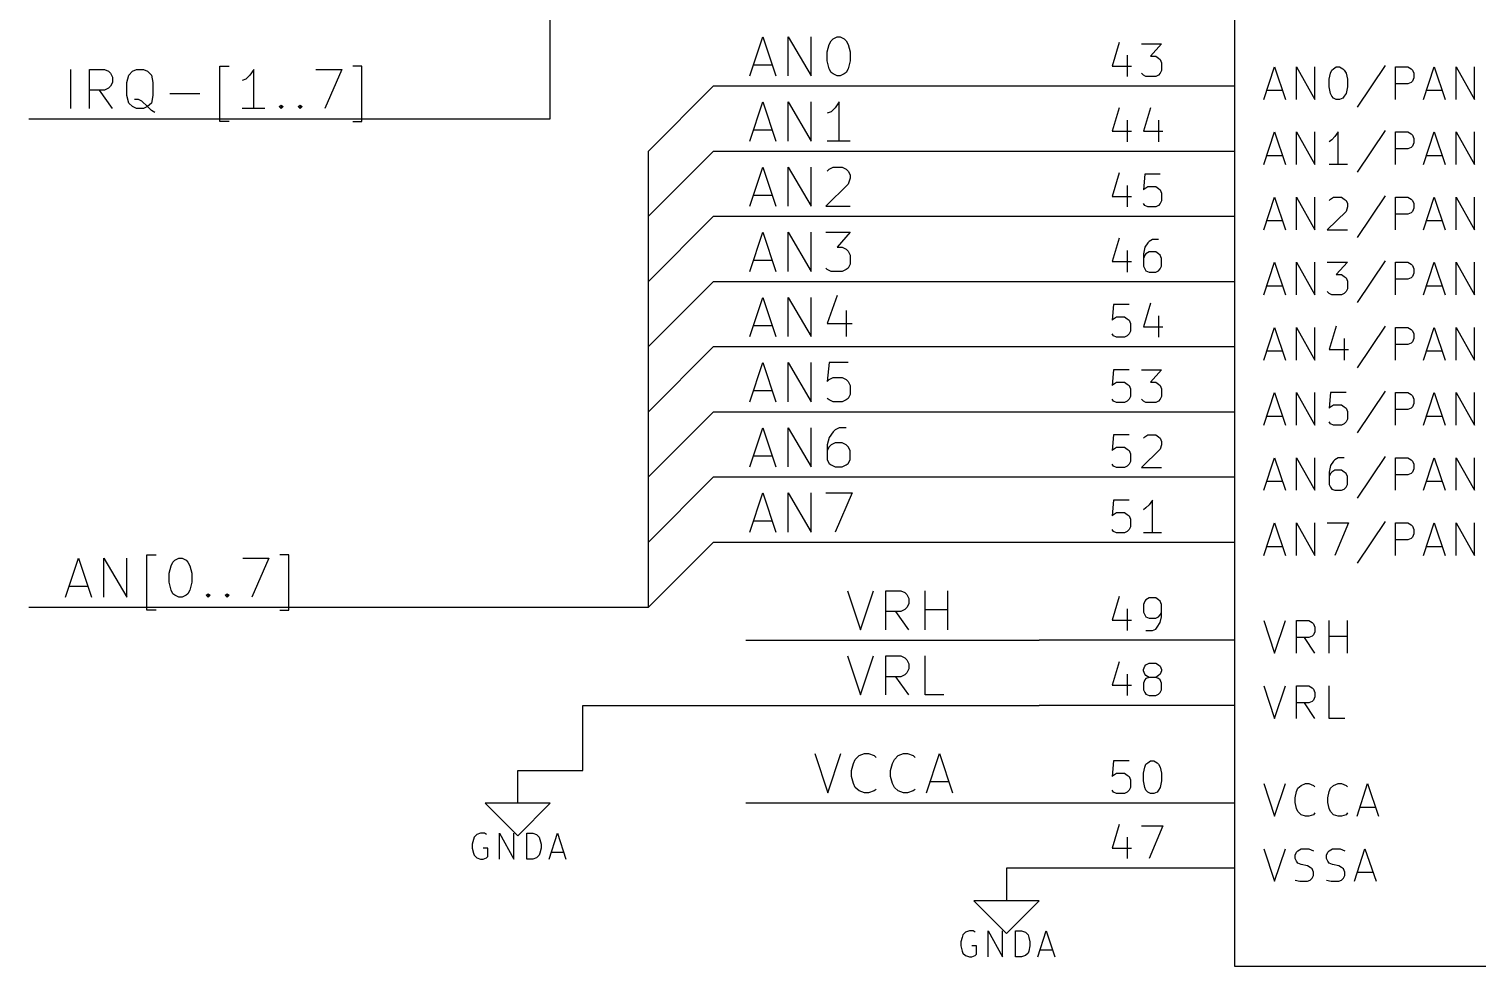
# Model space of a CAD drawing. Extents: x 4000 to 161350, y 4000 to 113000.
# Drawn here: x 46000 to 68220, y 45000 to 59380 of the extents above; entities that cross this region are included whole.
import ezdxf

# ---------------------------------------------------------------- set-up
doc = ezdxf.new("R2010")
doc.units = 0
for name, color, linetype in [('BLACK', 1, 'CONTINUOUS'), ('BLUE', 2, 'CONTINUOUS'), ('CYAN', 4, 'CONTINUOUS'), ('GREEN', 3, 'CONTINUOUS'), ('RED', 5, 'CONTINUOUS')]:
    doc.layers.add(name, color=color, linetype=linetype)

msp = doc.modelspace()

# ---------------------------------------------------------------- linework, layer by layer
at = {"layer": 'BLACK'}
for p, q in [((57060, 58660), (57260, 59260)), ((57260, 59260), (57460, 58660)), ((57650, 58660), (57650, 59260)), ((57650, 59260), (58000, 58660)), ((58000, 58660), (58000, 59260)), ((58250, 59030), (58280, 59140)), ((58280, 59140), (58310, 59200)), ((58310, 59200), (58340, 59230)), ((58340, 59230), (58400, 59260)), ((58400, 59260), (58450, 59260)), ((58450, 59260), (58510, 59230)), ((58510, 59230), (58540, 59200)), ((58540, 59200), (58570, 59140)), ((58570, 59140), (58600, 59030)), ((58250, 58890), (58250, 59030)), ((58280, 58770), (58250, 58890)), ((58600, 58890), (58570, 58770)), ((58600, 59030), (58600, 58890)), ((46640, 58160), (46640, 58760)), ((46930, 58160), (46930, 58760)), ((46930, 58760), (47160, 58760)), ((47160, 58760), (47220, 58730)), ((47220, 58730), (47250, 58700)), ((47250, 58700), (47280, 58640)), ((47500, 58560), (47530, 58670)), ((47530, 58670), (47590, 58730)), ((47590, 58730), (47650, 58760)), ((47650, 58760), (47760, 58760)), ((47760, 58760), (47820, 58730)), ((47820, 58730), (47880, 58670)), ((47880, 58670), (47900, 58560)), ((48930, 57960), (48930, 58810)), ((48930, 58810), (49070, 58810)), ((49390, 58670), (49330, 58610)), ((49450, 58760), (49390, 58670)), ((49450, 58160), (49450, 58760)), ((50400, 58760), (50800, 58760)), ((50800, 58760), (50540, 58160)), ((51110, 58810), (50970, 58810)), ((51110, 57960), (51110, 58810)), ((57110, 58830), (57400, 58830)), ((58310, 58710), (58280, 58770)), ((58340, 58690), (58310, 58710)), ((58400, 58660), (58340, 58690)), ((58510, 58690), (58450, 58660)), ((58540, 58710), (58510, 58690)), ((58570, 58770), (58540, 58710)), ((47160, 58440), (46930, 58440)), ((47280, 58160), (47080, 58440)), ((47220, 58470), (47160, 58440)), ((47250, 58500), (47220, 58470)), ((47280, 58560), (47250, 58500)), ((47280, 58640), (47280, 58560)), ((47500, 58360), (47500, 58560)), ((47900, 58560), (47900, 58360)), ((49330, 58610), (49270, 58590)), ((58450, 58660), (58400, 58660)), ((47530, 58240), (47500, 58360)), ((47590, 58190), (47530, 58240)), ((47680, 58300), (47620, 58300)), ((47730, 58270), (47680, 58300)), ((47820, 58190), (47730, 58270)), ((47880, 58240), (47820, 58190)), ((47900, 58360), (47880, 58240)), ((48160, 58390), (48620, 58390)), ((57060, 57660), (57260, 58260)), ((57260, 58260), (57460, 57660)), ((57650, 57660), (57650, 58260)), ((57650, 58260), (58000, 57660)), ((58000, 57660), (58000, 58260)), ((58430, 58260), (58370, 58170)), ((58430, 57660), (58430, 58260)), ((47650, 58160), (47590, 58190)), ((47760, 58160), (47650, 58160)), ((47820, 58190), (47760, 58160)), ((47880, 58130), (47820, 58190)), ((47930, 58100), (47880, 58130)), ((49620, 58160), (49270, 58160)), ((49840, 58190), (49870, 58210)), ((49870, 58160), (49840, 58190)), ((49870, 58210), (49900, 58190)), ((49870, 58210), (49870, 58160)), ((49900, 58190), (49870, 58160)), ((50130, 58190), (50160, 58210)), ((50160, 58160), (50130, 58190)), ((50160, 58210), (50190, 58190)), ((50160, 58210), (50160, 58160)), ((50190, 58190), (50160, 58160)), ((58310, 58110), (58250, 58090)), ((58370, 58170), (58310, 58110)), ((49070, 57960), (48930, 57960)), ((50970, 57960), (51110, 57960)), ((57110, 57830), (57400, 57830)), ((58600, 57660), (58250, 57660)), ((57060, 56660), (57260, 57260)), ((57260, 57260), (57460, 56660)), ((57650, 56660), (57650, 57260)), ((57650, 57260), (58000, 56660)), ((58000, 56660), (58000, 57260)), ((58250, 57200), (58280, 57230)), ((58280, 57230), (58340, 57260)), ((58340, 57260), (58480, 57260)), ((58480, 57260), (58540, 57230)), ((58540, 57230), (58570, 57200)), ((58570, 57200), (58600, 57140)), ((58600, 57140), (58600, 57090)), ((58570, 57000), (58230, 56660)), ((58600, 57090), (58570, 57000)), ((57110, 56830), (57400, 56830)), ((58230, 56660), (58600, 56660)), ((57060, 55660), (57260, 56260)), ((57260, 56260), (57460, 55660)), ((57650, 55660), (57650, 56260)), ((57650, 56260), (58000, 55660)), ((58000, 55660), (58000, 56260)), ((58230, 56260), (58600, 56260)), ((58600, 56260), (58400, 56030)), ((58400, 56030), (58480, 56030)), ((58480, 56030), (58540, 56000)), ((58540, 56000), (58570, 55970)), ((57110, 55830), (57400, 55830)), ((58570, 55970), (58600, 55910)), ((58600, 55910), (58600, 55770)), ((58250, 55690), (58230, 55710)), ((58310, 55660), (58250, 55690)), ((58480, 55660), (58310, 55660)), ((58540, 55690), (58480, 55660)), ((58570, 55710), (58540, 55690)), ((58600, 55770), (58570, 55710)), ((57060, 54660), (57260, 55260)), ((57260, 55260), (57460, 54660)), ((57650, 54660), (57650, 55260)), ((57650, 55260), (58000, 54660)), ((58000, 54660), (58000, 55260)), ((58400, 55290), (58250, 54860)), ((58540, 55060), (58540, 54660)), ((57110, 54830), (57400, 54830)), ((58250, 54860), (58630, 54860)), ((57060, 53660), (57260, 54260)), ((57260, 54260), (57460, 53660)), ((57650, 53660), (57650, 54260)), ((57650, 54260), (58000, 53660)), ((58000, 53660), (58000, 54260)), ((58280, 54260), (58250, 53970)), ((58570, 54260), (58280, 54260)), ((58250, 53970), (58280, 54000)), ((58280, 54000), (58340, 54030)), ((58340, 54030), (58480, 54030)), ((58480, 54030), (58540, 54000)), ((58540, 54000), (58570, 53970)), ((57110, 53830), (57400, 53830)), ((58570, 53970), (58600, 53910)), ((58600, 53910), (58600, 53770)), ((58280, 53690), (58250, 53710)), ((58340, 53660), (58280, 53690)), ((58480, 53660), (58340, 53660)), ((58540, 53690), (58480, 53660)), ((58570, 53710), (58540, 53690)), ((58600, 53770), (58570, 53710)), ((57060, 52660), (57260, 53260)), ((57260, 53260), (57460, 52660)), ((57650, 52660), (57650, 53260)), ((57650, 53260), (58000, 52660)), ((58000, 52660), (58000, 53260)), ((58280, 53110), (58250, 53000)), ((58340, 53200), (58280, 53110)), ((58370, 53230), (58340, 53200)), ((58430, 53260), (58370, 53230)), ((58540, 53260), (58430, 53260)), ((58250, 53000), (58250, 52770)), ((58280, 52970), (58250, 52910)), ((58310, 53000), (58280, 52970)), ((58370, 53030), (58310, 53000)), ((58480, 53030), (58370, 53030)), ((58540, 53000), (58480, 53030)), ((58570, 52970), (58540, 53000)), ((58600, 52910), (58570, 52970)), ((58600, 52770), (58600, 52910)), ((57110, 52830), (57400, 52830)), ((58250, 52770), (58280, 52710)), ((58280, 52710), (58310, 52690)), ((58310, 52690), (58370, 52660)), ((58480, 52660), (58540, 52690)), ((58540, 52690), (58570, 52710)), ((58570, 52710), (58600, 52770)), ((58370, 52660), (58480, 52660)), ((57060, 51660), (57260, 52260)), ((57260, 52260), (57460, 51660)), ((57650, 51660), (57650, 52260)), ((57650, 52260), (58000, 51660)), ((58000, 51660), (58000, 52260)), ((58230, 52260), (58630, 52260)), ((58630, 52260), (58370, 51660)), ((57110, 51830), (57400, 51830)), ((46560, 50660), (46760, 51260)), ((46760, 51260), (46960, 50660)), ((47150, 50660), (47150, 51260)), ((47150, 51260), (47500, 50660)), ((47500, 50660), (47500, 51260)), ((47810, 50460), (47810, 51310)), ((47810, 51310), (47950, 51310)), ((48150, 51030), (48180, 51140)), ((48180, 51140), (48210, 51200)), ((48210, 51200), (48240, 51230)), ((48240, 51230), (48300, 51260)), ((48300, 51260), (48350, 51260)), ((48350, 51260), (48410, 51230)), ((48410, 51230), (48440, 51200)), ((48440, 51200), (48470, 51140)), ((48470, 51140), (48500, 51030)), ((49280, 51260), (49680, 51260)), ((49680, 51260), (49420, 50660)), ((49990, 51310), (49850, 51310)), ((49990, 50460), (49990, 51310)), ((48150, 50890), (48150, 51030)), ((48180, 50770), (48150, 50890)), ((48500, 50890), (48470, 50770)), ((48500, 51030), (48500, 50890)), ((46610, 50830), (46900, 50830)), ((48210, 50710), (48180, 50770)), ((48240, 50690), (48210, 50710)), ((48300, 50660), (48240, 50690)), ((48410, 50690), (48350, 50660)), ((48440, 50710), (48410, 50690)), ((48470, 50770), (48440, 50710)), ((48720, 50690), (48750, 50710)), ((48750, 50660), (48720, 50690)), ((48750, 50710), (48780, 50690)), ((48750, 50710), (48750, 50660)), ((48780, 50690), (48750, 50660)), ((49010, 50690), (49040, 50710)), ((49040, 50660), (49010, 50690)), ((49040, 50710), (49070, 50690)), ((49040, 50710), (49040, 50660)), ((49070, 50690), (49040, 50660)), ((58560, 50760), (58760, 50160)), ((58760, 50160), (58960, 50760)), ((59150, 50160), (59150, 50760)), ((59150, 50760), (59380, 50760)), ((59380, 50760), (59440, 50730)), ((59440, 50730), (59470, 50700)), ((59470, 50700), (59500, 50640)), ((59750, 50160), (59750, 50760)), ((60100, 50160), (60100, 50760)), ((47950, 50460), (47810, 50460)), ((48350, 50660), (48300, 50660)), ((49850, 50460), (49990, 50460)), ((59380, 50440), (59150, 50440)), ((59500, 50160), (59300, 50440)), ((59440, 50470), (59380, 50440)), ((59470, 50500), (59440, 50470)), ((59500, 50560), (59470, 50500)), ((59500, 50640), (59500, 50560)), ((59750, 50470), (60100, 50470)), ((58560, 49760), (58760, 49160)), ((58760, 49160), (58960, 49760)), ((59150, 49160), (59150, 49760)), ((59150, 49760), (59380, 49760)), ((59380, 49760), (59440, 49730)), ((59440, 49730), (59470, 49700)), ((59470, 49700), (59500, 49640)), ((59500, 49560), (59470, 49500)), ((59500, 49640), (59500, 49560)), ((59750, 49160), (59750, 49760)), ((59380, 49440), (59150, 49440)), ((59500, 49160), (59300, 49440)), ((59440, 49470), (59380, 49440)), ((59470, 49500), (59440, 49470)), ((60040, 49160), (59750, 49160)), ((58060, 48260), (58260, 47660)), ((58260, 47660), (58460, 48260)), ((58680, 48170), (58740, 48230)), ((58740, 48230), (58820, 48260)), ((58820, 48260), (58880, 48260)), ((58880, 48260), (58970, 48230)), ((58970, 48230), (59000, 48200)), ((59280, 48170), (59340, 48230)), ((59340, 48230), (59420, 48260)), ((59420, 48260), (59480, 48260)), ((59480, 48260), (59570, 48230)), ((59570, 48230), (59600, 48200)), ((59770, 47660), (59970, 48260)), ((59970, 48260), (60170, 47660)), ((58620, 48000), (58650, 48110)), ((58620, 47910), (58620, 48000)), ((58650, 48110), (58680, 48170)), ((59220, 48000), (59250, 48110)), ((59220, 47910), (59220, 48000)), ((59250, 48110), (59280, 48170)), ((58650, 47800), (58620, 47910)), ((58680, 47740), (58650, 47800)), ((59250, 47800), (59220, 47910)), ((59280, 47740), (59250, 47800)), ((59820, 47830), (60110, 47830)), ((58740, 47690), (58680, 47740)), ((58820, 47660), (58740, 47690)), ((58880, 47660), (58820, 47660)), ((58970, 47690), (58880, 47660)), ((59000, 47710), (58970, 47690)), ((59340, 47690), (59280, 47740)), ((59420, 47660), (59340, 47690)), ((59480, 47660), (59420, 47660)), ((59570, 47690), (59480, 47660)), ((59600, 47710), (59570, 47690))]:
    msp.add_line(p, q, dxfattribs=at)
at = {"layer": 'BLUE'}
for p, q in [((54000, 58000), (54000, 65500)), ((46000, 58000), (54000, 58000)), ((55500, 57500), (55500, 50500)), ((55500, 50500), (46000, 50500))]:
    msp.add_line(p, q, dxfattribs=at)
at = {"layer": 'CYAN'}
for p, q in [((64950, 58300), (65110, 58800)), ((65110, 58800), (65280, 58300)), ((65450, 58300), (65450, 58800)), ((65450, 58800), (65730, 58300)), ((65730, 58300), (65730, 58800)), ((65950, 58610), (65970, 58700)), ((65970, 58700), (65990, 58750)), ((65990, 58750), (66020, 58770)), ((66020, 58770), (66060, 58800)), ((66060, 58800), (66110, 58800)), ((66110, 58800), (66160, 58770)), ((66160, 58770), (66180, 58750)), ((66180, 58750), (66210, 58700)), ((66210, 58700), (66230, 58610)), ((66810, 58820), (66380, 58180)), ((66970, 58300), (66970, 58800)), ((66970, 58800), (67160, 58800)), ((67160, 58800), (67210, 58770)), ((67210, 58770), (67230, 58750)), ((67230, 58750), (67250, 58700)), ((67250, 58700), (67250, 58630)), ((67400, 58300), (67560, 58800)), ((67560, 58800), (67730, 58300)), ((67900, 58300), (67900, 58800)), ((67900, 58800), (68180, 58300)), ((68180, 58300), (68180, 58800)), ((65000, 58440), (65230, 58440)), ((65950, 58490), (65950, 58610)), ((65970, 58390), (65950, 58490)), ((66230, 58490), (66210, 58390)), ((66230, 58610), (66230, 58490)), ((67160, 58540), (66970, 58540)), ((67210, 58560), (67160, 58540)), ((67230, 58580), (67210, 58560)), ((67250, 58630), (67230, 58580)), ((67450, 58440), (67680, 58440)), ((65990, 58350), (65970, 58390)), ((66020, 58320), (65990, 58350)), ((66060, 58300), (66020, 58320)), ((66110, 58300), (66060, 58300)), ((66160, 58320), (66110, 58300)), ((66180, 58350), (66160, 58320)), ((66210, 58390), (66180, 58350)), ((64950, 57300), (65110, 57800)), ((65110, 57800), (65280, 57300)), ((65450, 57300), (65450, 57800)), ((65450, 57800), (65730, 57300)), ((65730, 57300), (65730, 57800)), ((66090, 57800), (66040, 57730)), ((66090, 57300), (66090, 57800)), ((66810, 57820), (66380, 57180)), ((66970, 57300), (66970, 57800)), ((66970, 57800), (67160, 57800)), ((67160, 57800), (67210, 57770)), ((67400, 57300), (67560, 57800)), ((67560, 57800), (67730, 57300)), ((67900, 57300), (67900, 57800)), ((67900, 57800), (68180, 57300)), ((68180, 57300), (68180, 57800)), ((65990, 57680), (65950, 57650)), ((66040, 57730), (65990, 57680)), ((67210, 57560), (67160, 57540)), ((67210, 57770), (67230, 57750)), ((67230, 57580), (67210, 57560)), ((67230, 57750), (67250, 57700)), ((67250, 57630), (67230, 57580)), ((67250, 57700), (67250, 57630)), ((65000, 57440), (65230, 57440)), ((67160, 57540), (66970, 57540)), ((67450, 57440), (67680, 57440)), ((66230, 57300), (65950, 57300)), ((64950, 56300), (65110, 56800)), ((65110, 56800), (65280, 56300)), ((65450, 56300), (65450, 56800)), ((65450, 56800), (65730, 56300)), ((65730, 56300), (65730, 56800)), ((65950, 56750), (65970, 56770)), ((65970, 56770), (66020, 56800)), ((66020, 56800), (66140, 56800)), ((66140, 56800), (66180, 56770)), ((66180, 56770), (66210, 56750)), ((66210, 56750), (66230, 56700)), ((66230, 56700), (66230, 56650)), ((66810, 56820), (66380, 56180)), ((66970, 56300), (66970, 56800)), ((66970, 56800), (67160, 56800)), ((67160, 56800), (67210, 56770)), ((67210, 56770), (67230, 56750)), ((67230, 56750), (67250, 56700)), ((67250, 56700), (67250, 56630)), ((67400, 56300), (67560, 56800)), ((67560, 56800), (67730, 56300)), ((67900, 56300), (67900, 56800)), ((67900, 56800), (68180, 56300)), ((68180, 56300), (68180, 56800)), ((65000, 56440), (65230, 56440)), ((66210, 56580), (65920, 56300)), ((66230, 56650), (66210, 56580)), ((67160, 56540), (66970, 56540)), ((67210, 56560), (67160, 56540)), ((67230, 56580), (67210, 56560)), ((67250, 56630), (67230, 56580)), ((67450, 56440), (67680, 56440)), ((65920, 56300), (66230, 56300)), ((64950, 55300), (65110, 55800)), ((65110, 55800), (65280, 55300)), ((65450, 55300), (65450, 55800)), ((65450, 55800), (65730, 55300)), ((65730, 55300), (65730, 55800)), ((65920, 55800), (66230, 55800)), ((66230, 55800), (66060, 55610)), ((66810, 55820), (66380, 55180)), ((66970, 55300), (66970, 55800)), ((66970, 55800), (67160, 55800)), ((67160, 55800), (67210, 55770)), ((67400, 55300), (67560, 55800)), ((67560, 55800), (67730, 55300)), ((67900, 55300), (67900, 55800)), ((67900, 55800), (68180, 55300)), ((68180, 55300), (68180, 55800)), ((66060, 55610), (66140, 55610)), ((66140, 55610), (66180, 55580)), ((66180, 55580), (66210, 55560)), ((66210, 55560), (66230, 55510)), ((67210, 55560), (67160, 55540)), ((67210, 55770), (67230, 55750)), ((67230, 55580), (67210, 55560)), ((67230, 55750), (67250, 55700)), ((67250, 55630), (67230, 55580)), ((67250, 55700), (67250, 55630)), ((65000, 55440), (65230, 55440)), ((65950, 55320), (65920, 55350)), ((66210, 55350), (66180, 55320)), ((66230, 55390), (66210, 55350)), ((66230, 55510), (66230, 55390)), ((67160, 55540), (66970, 55540)), ((67450, 55440), (67680, 55440)), ((65990, 55300), (65950, 55320)), ((66140, 55300), (65990, 55300)), ((66180, 55320), (66140, 55300)), ((64950, 54300), (65110, 54800)), ((65110, 54800), (65280, 54300)), ((65450, 54300), (65450, 54800)), ((65450, 54800), (65730, 54300)), ((65730, 54300), (65730, 54800)), ((66060, 54820), (65950, 54460)), ((66810, 54820), (66380, 54180)), ((66970, 54300), (66970, 54800)), ((66970, 54800), (67160, 54800)), ((67160, 54800), (67210, 54770)), ((67210, 54770), (67230, 54750)), ((67230, 54750), (67250, 54700)), ((67250, 54700), (67250, 54630)), ((67400, 54300), (67560, 54800)), ((67560, 54800), (67730, 54300)), ((67900, 54300), (67900, 54800)), ((67900, 54800), (68180, 54300)), ((68180, 54300), (68180, 54800)), ((65000, 54440), (65230, 54440)), ((65950, 54460), (66250, 54460)), ((66180, 54630), (66180, 54300)), ((67160, 54540), (66970, 54540)), ((67210, 54560), (67160, 54540)), ((67230, 54580), (67210, 54560)), ((67250, 54630), (67230, 54580)), ((67450, 54440), (67680, 54440)), ((64950, 53300), (65110, 53800)), ((65110, 53800), (65280, 53300)), ((65450, 53300), (65450, 53800)), ((65450, 53800), (65730, 53300)), ((65730, 53300), (65730, 53800)), ((65970, 53800), (65950, 53560)), ((66210, 53800), (65970, 53800)), ((66810, 53820), (66380, 53180)), ((66970, 53300), (66970, 53800)), ((66970, 53800), (67160, 53800)), ((67160, 53800), (67210, 53770)), ((67400, 53300), (67560, 53800)), ((67560, 53800), (67730, 53300)), ((67900, 53300), (67900, 53800)), ((67900, 53800), (68180, 53300)), ((68180, 53300), (68180, 53800)), ((65950, 53560), (65970, 53580)), ((65970, 53580), (66020, 53610)), ((66020, 53610), (66140, 53610)), ((66140, 53610), (66180, 53580)), ((66180, 53580), (66210, 53560)), ((66210, 53560), (66230, 53510)), ((67210, 53560), (67160, 53540)), ((67210, 53770), (67230, 53750)), ((67230, 53580), (67210, 53560)), ((67230, 53750), (67250, 53700)), ((67250, 53630), (67230, 53580)), ((67250, 53700), (67250, 53630)), ((65000, 53440), (65230, 53440)), ((65970, 53320), (65950, 53350)), ((66210, 53350), (66180, 53320)), ((66230, 53390), (66210, 53350)), ((66230, 53510), (66230, 53390)), ((67160, 53540), (66970, 53540)), ((67450, 53440), (67680, 53440)), ((66020, 53300), (65970, 53320)), ((66140, 53300), (66020, 53300)), ((66180, 53320), (66140, 53300)), ((64950, 52300), (65110, 52800)), ((65110, 52800), (65280, 52300)), ((65450, 52300), (65450, 52800)), ((65450, 52800), (65730, 52300)), ((65730, 52300), (65730, 52800)), ((65970, 52680), (65950, 52580)), ((66020, 52750), (65970, 52680)), ((66040, 52770), (66020, 52750)), ((66090, 52800), (66040, 52770)), ((66180, 52800), (66090, 52800)), ((66810, 52820), (66380, 52180)), ((66970, 52300), (66970, 52800)), ((66970, 52800), (67160, 52800)), ((67160, 52800), (67210, 52770)), ((67210, 52770), (67230, 52750)), ((67230, 52750), (67250, 52700)), ((67250, 52700), (67250, 52630)), ((67400, 52300), (67560, 52800)), ((67560, 52800), (67730, 52300)), ((67900, 52300), (67900, 52800)), ((67900, 52800), (68180, 52300)), ((68180, 52300), (68180, 52800)), ((65000, 52440), (65230, 52440)), ((65950, 52580), (65950, 52390)), ((65970, 52560), (65950, 52510)), ((65990, 52580), (65970, 52560)), ((66040, 52610), (65990, 52580)), ((66140, 52610), (66040, 52610)), ((66180, 52580), (66140, 52610)), ((66210, 52560), (66180, 52580)), ((66230, 52510), (66210, 52560)), ((66230, 52390), (66230, 52510)), ((67160, 52540), (66970, 52540)), ((67210, 52560), (67160, 52540)), ((67230, 52580), (67210, 52560)), ((67250, 52630), (67230, 52580)), ((67450, 52440), (67680, 52440)), ((65950, 52390), (65970, 52350)), ((65970, 52350), (65990, 52320)), ((65990, 52320), (66040, 52300)), ((66040, 52300), (66140, 52300)), ((66140, 52300), (66180, 52320)), ((66180, 52320), (66210, 52350)), ((66210, 52350), (66230, 52390)), ((64950, 51300), (65110, 51800)), ((65110, 51800), (65280, 51300)), ((65450, 51300), (65450, 51800)), ((65450, 51800), (65730, 51300)), ((65730, 51300), (65730, 51800)), ((65920, 51800), (66250, 51800)), ((66250, 51800), (66040, 51300)), ((66810, 51820), (66380, 51180)), ((66970, 51300), (66970, 51800)), ((66970, 51800), (67160, 51800)), ((67160, 51800), (67210, 51770)), ((67400, 51300), (67560, 51800)), ((67560, 51800), (67730, 51300)), ((67900, 51300), (67900, 51800)), ((67900, 51800), (68180, 51300)), ((68180, 51300), (68180, 51800)), ((67210, 51560), (67160, 51540)), ((67210, 51770), (67230, 51750)), ((67230, 51580), (67210, 51560)), ((67230, 51750), (67250, 51700)), ((67250, 51630), (67230, 51580)), ((67250, 51700), (67250, 51630)), ((65000, 51440), (65230, 51440)), ((67160, 51540), (66970, 51540)), ((67450, 51440), (67680, 51440)), ((64950, 50300), (65110, 49800)), ((65110, 49800), (65280, 50300)), ((65450, 49800), (65450, 50300)), ((65450, 50300), (65640, 50300)), ((65640, 50300), (65690, 50270)), ((65690, 50270), (65710, 50250)), ((65710, 50250), (65730, 50200)), ((65950, 49800), (65950, 50300)), ((66230, 49800), (66230, 50300)), ((65640, 50040), (65450, 50040)), ((65730, 49800), (65570, 50040)), ((65690, 50060), (65640, 50040)), ((65710, 50080), (65690, 50060)), ((65730, 50130), (65710, 50080)), ((65730, 50200), (65730, 50130)), ((65950, 50060), (66230, 50060)), ((64950, 49300), (65110, 48800)), ((65110, 48800), (65280, 49300)), ((65450, 48800), (65450, 49300)), ((65450, 49300), (65640, 49300)), ((65640, 49300), (65690, 49270)), ((65690, 49270), (65710, 49250)), ((65710, 49250), (65730, 49200)), ((65730, 49130), (65710, 49080)), ((65730, 49200), (65730, 49130)), ((65950, 48800), (65950, 49300)), ((65640, 49040), (65450, 49040)), ((65730, 48800), (65570, 49040)), ((65690, 49060), (65640, 49040)), ((65710, 49080), (65690, 49060)), ((66190, 48800), (65950, 48800)), ((64950, 47800), (65110, 47300)), ((65110, 47300), (65280, 47800)), ((65520, 47770), (65590, 47800)), ((65590, 47800), (65640, 47800)), ((65640, 47800), (65710, 47770)), ((66020, 47770), (66090, 47800)), ((66090, 47800), (66140, 47800)), ((66140, 47800), (66210, 47770)), ((66380, 47300), (66540, 47800)), ((66540, 47800), (66710, 47300)), ((65430, 47580), (65450, 47680)), ((65430, 47510), (65430, 47580)), ((65450, 47680), (65470, 47730)), ((65470, 47730), (65520, 47770)), ((65710, 47770), (65730, 47750)), ((65930, 47580), (65950, 47680)), ((65930, 47510), (65930, 47580)), ((65950, 47680), (65970, 47730)), ((65970, 47730), (66020, 47770)), ((66210, 47770), (66230, 47750)), ((65450, 47420), (65430, 47510)), ((65470, 47370), (65450, 47420)), ((65520, 47320), (65470, 47370)), ((65730, 47350), (65710, 47320)), ((65950, 47420), (65930, 47510)), ((65970, 47370), (65950, 47420)), ((66020, 47320), (65970, 47370)), ((66230, 47350), (66210, 47320)), ((66430, 47440), (66660, 47440)), ((65590, 47300), (65520, 47320)), ((65640, 47300), (65590, 47300)), ((65710, 47320), (65640, 47300)), ((66090, 47300), (66020, 47320)), ((66140, 47300), (66090, 47300)), ((66210, 47320), (66140, 47300)), ((52820, 46940), (52800, 46870)), ((52830, 46980), (52820, 46940)), ((52870, 47020), (52830, 46980)), ((52930, 47040), (52870, 47020)), ((52990, 47040), (52930, 47040)), ((53020, 47020), (52990, 47040)), ((53220, 46640), (53220, 47040)), ((53220, 47040), (53440, 46640)), ((53440, 46640), (53440, 47040)), ((53640, 46640), (53640, 47040)), ((53640, 47040), (53730, 47040)), ((53730, 47040), (53790, 47020)), ((53790, 47020), (53830, 46980)), ((53830, 46980), (53840, 46940)), ((53840, 46940), (53860, 46870)), ((53980, 46640), (54110, 47040)), ((54110, 47040), (54240, 46640)), ((52800, 46870), (52800, 46810)), ((52800, 46810), (52820, 46730)), ((52820, 46730), (52830, 46700)), ((52830, 46700), (52870, 46660)), ((53040, 46810), (52970, 46810)), ((53020, 46660), (53040, 46680)), ((53040, 46680), (53040, 46810)), ((53830, 46700), (53790, 46660)), ((53840, 46730), (53830, 46700)), ((53860, 46810), (53840, 46730)), ((53860, 46870), (53860, 46810)), ((54020, 46750), (54210, 46750)), ((64950, 46800), (65110, 46300)), ((65110, 46300), (65280, 46800)), ((65430, 46700), (65450, 46750)), ((65430, 46650), (65430, 46700)), ((65450, 46750), (65470, 46770)), ((65470, 46770), (65520, 46800)), ((65520, 46800), (65640, 46800)), ((65640, 46800), (65710, 46770)), ((65910, 46700), (65930, 46750)), ((65910, 46650), (65910, 46700)), ((65930, 46750), (65950, 46770)), ((65950, 46770), (66000, 46800)), ((66000, 46800), (66120, 46800)), ((66120, 46800), (66190, 46770)), ((66340, 46300), (66500, 46800)), ((66500, 46800), (66670, 46300)), ((52870, 46660), (52930, 46640)), ((52930, 46640), (52970, 46640)), ((52970, 46640), (53020, 46660)), ((53730, 46640), (53640, 46640)), ((53790, 46660), (53730, 46640)), ((65450, 46610), (65430, 46650)), ((65470, 46580), (65450, 46610)), ((65520, 46560), (65470, 46580)), ((65620, 46540), (65520, 46560)), ((65660, 46510), (65620, 46540)), ((65690, 46490), (65660, 46510)), ((65710, 46440), (65690, 46490)), ((65710, 46390), (65710, 46440)), ((65930, 46610), (65910, 46650)), ((65950, 46580), (65930, 46610)), ((66000, 46560), (65950, 46580)), ((66100, 46540), (66000, 46560)), ((66140, 46510), (66100, 46540)), ((66170, 46490), (66140, 46510)), ((66190, 46440), (66170, 46490)), ((66190, 46390), (66190, 46440)), ((66390, 46440), (66620, 46440)), ((65430, 46320), (65500, 46300)), ((65500, 46300), (65620, 46300)), ((65620, 46300), (65660, 46320)), ((65660, 46320), (65690, 46350)), ((65690, 46350), (65710, 46390)), ((65910, 46320), (65980, 46300)), ((65980, 46300), (66100, 46300)), ((66100, 46300), (66140, 46320)), ((66140, 46320), (66170, 46350)), ((66170, 46350), (66190, 46390)), ((60320, 45440), (60300, 45370)), ((60300, 45370), (60300, 45310)), ((60330, 45480), (60320, 45440)), ((60370, 45520), (60330, 45480)), ((60430, 45540), (60370, 45520)), ((60490, 45540), (60430, 45540)), ((60520, 45520), (60490, 45540)), ((60720, 45140), (60720, 45540)), ((60720, 45540), (60940, 45140)), ((60940, 45140), (60940, 45540)), ((61140, 45140), (61140, 45540)), ((61140, 45540), (61230, 45540)), ((61230, 45540), (61290, 45520)), ((61290, 45520), (61330, 45480)), ((61330, 45480), (61340, 45440)), ((61340, 45440), (61360, 45370)), ((61360, 45370), (61360, 45310)), ((61480, 45140), (61610, 45540)), ((61610, 45540), (61740, 45140)), ((60300, 45310), (60320, 45230)), ((60320, 45230), (60330, 45200)), ((60330, 45200), (60370, 45160)), ((60370, 45160), (60430, 45140)), ((60430, 45140), (60470, 45140)), ((60540, 45310), (60470, 45310)), ((60470, 45140), (60520, 45160)), ((60520, 45160), (60540, 45180)), ((60540, 45180), (60540, 45310)), ((61230, 45140), (61140, 45140)), ((61290, 45160), (61230, 45140)), ((61330, 45200), (61290, 45160)), ((61340, 45230), (61330, 45200)), ((61360, 45310), (61340, 45230)), ((61520, 45250), (61710, 45250))]:
    msp.add_line(p, q, dxfattribs=at)
at = {"layer": 'GREEN'}
for p, q in [((55500, 57500), (56500, 58500)), ((61500, 58500), (56500, 58500)), ((55500, 56500), (56500, 57500)), ((61500, 57500), (56500, 57500)), ((55500, 55500), (56500, 56500)), ((61500, 56500), (56500, 56500)), ((55500, 54500), (56500, 55500)), ((61500, 55500), (56500, 55500)), ((55500, 53500), (56500, 54500)), ((61500, 54500), (56500, 54500)), ((55500, 52500), (56500, 53500)), ((61500, 53500), (56500, 53500)), ((55500, 51500), (56500, 52500)), ((61500, 52500), (56500, 52500)), ((55500, 50500), (56500, 51500)), ((61500, 51500), (56500, 51500)), ((57000, 50000), (61500, 50000)), ((54500, 48000), (54500, 49000)), ((54500, 49000), (61500, 49000)), ((53500, 47500), (53500, 48000)), ((53500, 48000), (54500, 48000)), ((61500, 47500), (57000, 47500)), ((61500, 46500), (61000, 46500)), ((61000, 46500), (61000, 46000))]:
    msp.add_line(p, q, dxfattribs=at)
at = {"layer": 'RED'}
for p, q in [((64500, 97000), (64500, 45000)), ((62730, 59170), (62620, 58810)), ((63070, 59150), (63380, 59150)), ((63380, 59150), (63210, 58960)), ((62850, 58980), (62850, 58650)), ((63210, 58960), (63290, 58960)), ((63290, 58960), (63330, 58930)), ((63330, 58930), (63360, 58910)), ((63360, 58910), (63380, 58860)), ((62620, 58810), (62920, 58810)), ((63100, 58670), (63070, 58700)), ((63140, 58650), (63100, 58670)), ((63330, 58670), (63290, 58650)), ((63360, 58700), (63330, 58670)), ((63380, 58740), (63360, 58700)), ((63380, 58860), (63380, 58740)), ((64500, 58500), (61500, 58500)), ((63290, 58650), (63140, 58650)), ((62730, 58170), (62620, 57810)), ((63210, 58170), (63100, 57810)), ((62620, 57810), (62920, 57810)), ((62850, 57980), (62850, 57650)), ((63100, 57810), (63400, 57810)), ((63330, 57980), (63330, 57650)), ((64500, 57500), (61500, 57500)), ((62730, 57170), (62620, 56810)), ((63120, 57150), (63100, 56910)), ((63360, 57150), (63120, 57150)), ((62850, 56980), (62850, 56650)), ((63100, 56910), (63120, 56930)), ((63120, 56930), (63170, 56960)), ((63170, 56960), (63290, 56960)), ((63290, 56960), (63330, 56930)), ((63330, 56930), (63360, 56910)), ((63360, 56910), (63380, 56860)), ((62620, 56810), (62920, 56810)), ((63120, 56670), (63100, 56700)), ((63170, 56650), (63120, 56670)), ((63330, 56670), (63290, 56650)), ((63360, 56700), (63330, 56670)), ((63380, 56740), (63360, 56700)), ((63380, 56860), (63380, 56740)), ((64500, 56500), (61500, 56500)), ((63290, 56650), (63170, 56650)), ((62730, 56170), (62620, 55810)), ((63120, 56030), (63100, 55930)), ((63170, 56100), (63120, 56030)), ((63190, 56120), (63170, 56100)), ((63240, 56150), (63190, 56120)), ((63330, 56150), (63240, 56150)), ((62620, 55810), (62920, 55810)), ((62850, 55980), (62850, 55650)), ((63100, 55930), (63100, 55740)), ((63120, 55910), (63100, 55860)), ((63140, 55930), (63120, 55910)), ((63190, 55960), (63140, 55930)), ((63290, 55960), (63190, 55960)), ((63330, 55930), (63290, 55960)), ((63360, 55910), (63330, 55930)), ((63380, 55860), (63360, 55910)), ((63380, 55740), (63380, 55860)), ((63100, 55740), (63120, 55700)), ((63120, 55700), (63140, 55670)), ((63140, 55670), (63190, 55650)), ((63190, 55650), (63290, 55650)), ((63290, 55650), (63330, 55670)), ((63330, 55670), (63360, 55700)), ((63360, 55700), (63380, 55740)), ((64500, 55500), (61500, 55500)), ((62640, 55150), (62620, 54910)), ((62880, 55150), (62640, 55150)), ((63210, 55170), (63100, 54810)), ((62620, 54910), (62640, 54930)), ((62640, 54930), (62690, 54960)), ((62690, 54960), (62810, 54960)), ((62810, 54960), (62850, 54930)), ((62850, 54930), (62880, 54910)), ((62880, 54910), (62900, 54860)), ((63330, 54980), (63330, 54650)), ((62640, 54670), (62620, 54700)), ((62690, 54650), (62640, 54670)), ((62850, 54670), (62810, 54650)), ((62880, 54700), (62850, 54670)), ((62900, 54740), (62880, 54700)), ((62900, 54860), (62900, 54740)), ((63100, 54810), (63400, 54810)), ((64500, 54500), (61500, 54500)), ((62810, 54650), (62690, 54650)), ((62640, 54150), (62620, 53910)), ((62880, 54150), (62640, 54150)), ((63070, 54150), (63380, 54150)), ((63380, 54150), (63210, 53960)), ((62620, 53910), (62640, 53930)), ((62640, 53930), (62690, 53960)), ((62690, 53960), (62810, 53960)), ((62810, 53960), (62850, 53930)), ((62850, 53930), (62880, 53910)), ((62880, 53910), (62900, 53860)), ((62900, 53860), (62900, 53740)), ((63210, 53960), (63290, 53960)), ((63290, 53960), (63330, 53930)), ((63330, 53930), (63360, 53910)), ((63360, 53910), (63380, 53860)), ((63380, 53860), (63380, 53740)), ((62640, 53670), (62620, 53700)), ((62690, 53650), (62640, 53670)), ((62810, 53650), (62690, 53650)), ((62850, 53670), (62810, 53650)), ((62880, 53700), (62850, 53670)), ((62900, 53740), (62880, 53700)), ((63100, 53670), (63070, 53700)), ((63140, 53650), (63100, 53670)), ((63290, 53650), (63140, 53650)), ((63330, 53670), (63290, 53650)), ((63360, 53700), (63330, 53670)), ((63380, 53740), (63360, 53700)), ((64500, 53500), (61500, 53500)), ((62640, 53150), (62620, 52910)), ((62880, 53150), (62640, 53150)), ((63100, 53100), (63120, 53120)), ((63120, 53120), (63170, 53150)), ((63170, 53150), (63290, 53150)), ((63290, 53150), (63330, 53120)), ((63330, 53120), (63360, 53100)), ((62620, 52910), (62640, 52930)), ((62640, 52930), (62690, 52960)), ((62690, 52960), (62810, 52960)), ((62810, 52960), (62850, 52930)), ((62850, 52930), (62880, 52910)), ((62880, 52910), (62900, 52860)), ((63360, 52930), (63070, 52650)), ((63360, 53100), (63380, 53050)), ((63380, 53000), (63360, 52930)), ((63380, 53050), (63380, 53000)), ((62640, 52670), (62620, 52700)), ((62690, 52650), (62640, 52670)), ((62850, 52670), (62810, 52650)), ((62880, 52700), (62850, 52670)), ((62900, 52740), (62880, 52700)), ((62900, 52860), (62900, 52740)), ((64500, 52500), (61500, 52500)), ((62810, 52650), (62690, 52650)), ((63070, 52650), (63380, 52650)), ((62640, 52150), (62620, 51910)), ((62880, 52150), (62640, 52150)), ((63140, 52030), (63100, 52000)), ((63190, 52080), (63140, 52030)), ((63240, 52150), (63190, 52080)), ((63240, 51650), (63240, 52150)), ((62620, 51910), (62640, 51930)), ((62640, 51930), (62690, 51960)), ((62690, 51960), (62810, 51960)), ((62810, 51960), (62850, 51930)), ((62850, 51930), (62880, 51910)), ((62880, 51910), (62900, 51860)), ((62900, 51860), (62900, 51740)), ((62640, 51670), (62620, 51700)), ((62690, 51650), (62640, 51670)), ((62810, 51650), (62690, 51650)), ((62850, 51670), (62810, 51650)), ((62880, 51700), (62850, 51670)), ((62900, 51740), (62880, 51700)), ((63380, 51650), (63100, 51650)), ((64500, 51500), (61500, 51500)), ((62730, 50670), (62620, 50310)), ((62850, 50480), (62850, 50150)), ((63120, 50600), (63100, 50550)), ((63100, 50550), (63100, 50430)), ((63140, 50620), (63120, 50600)), ((63190, 50650), (63140, 50620)), ((63290, 50650), (63190, 50650)), ((63330, 50620), (63290, 50650)), ((63360, 50600), (63330, 50620)), ((63380, 50550), (63360, 50600)), ((63380, 50360), (63380, 50550)), ((62620, 50310), (62920, 50310)), ((63100, 50430), (63120, 50390)), ((63120, 50390), (63140, 50360)), ((63140, 50360), (63190, 50340)), ((63190, 50340), (63290, 50340)), ((63290, 50340), (63330, 50360)), ((63310, 50200), (63360, 50270)), ((63330, 50360), (63360, 50390)), ((63360, 50390), (63380, 50430)), ((63360, 50270), (63380, 50360)), ((64500, 50000), (61500, 50000)), ((63140, 50150), (63240, 50150)), ((63240, 50150), (63290, 50170)), ((63290, 50170), (63310, 50200)), ((62730, 49670), (62620, 49310)), ((63100, 49550), (63120, 49600)), ((63120, 49600), (63140, 49620)), ((63140, 49620), (63190, 49650)), ((63190, 49650), (63290, 49650)), ((63290, 49650), (63330, 49620)), ((63330, 49620), (63360, 49600)), ((63360, 49600), (63380, 49550)), ((62850, 49480), (62850, 49150)), ((63100, 49530), (63100, 49550)), ((63120, 49480), (63100, 49530)), ((63120, 49390), (63100, 49340)), ((63100, 49340), (63100, 49240)), ((63140, 49460), (63120, 49480)), ((63140, 49410), (63120, 49390)), ((63190, 49430), (63140, 49460)), ((63190, 49430), (63140, 49410)), ((63290, 49430), (63190, 49430)), ((63330, 49460), (63290, 49430)), ((63330, 49410), (63290, 49430)), ((63360, 49480), (63330, 49460)), ((63360, 49390), (63330, 49410)), ((63380, 49530), (63360, 49480)), ((63380, 49340), (63360, 49390)), ((63380, 49550), (63380, 49530)), ((63380, 49240), (63380, 49340)), ((62620, 49310), (62920, 49310)), ((63100, 49240), (63120, 49200)), ((63120, 49200), (63140, 49170)), ((63140, 49170), (63190, 49150)), ((63190, 49150), (63290, 49150)), ((63290, 49150), (63330, 49170)), ((63330, 49170), (63360, 49200)), ((63360, 49200), (63380, 49240)), ((64500, 49000), (61500, 49000)), ((62640, 48150), (62620, 47910)), ((62880, 48150), (62640, 48150)), ((63100, 47960), (63120, 48050)), ((63120, 48050), (63140, 48100)), ((63140, 48100), (63170, 48120)), ((63170, 48120), (63210, 48150)), ((63210, 48150), (63260, 48150)), ((63260, 48150), (63310, 48120)), ((63310, 48120), (63330, 48100)), ((63330, 48100), (63360, 48050)), ((63360, 48050), (63380, 47960)), ((62620, 47910), (62640, 47930)), ((62640, 47930), (62690, 47960)), ((62690, 47960), (62810, 47960)), ((62810, 47960), (62850, 47930)), ((62850, 47930), (62880, 47910)), ((62880, 47910), (62900, 47860)), ((62900, 47860), (62900, 47740)), ((63100, 47840), (63100, 47960)), ((63120, 47740), (63100, 47840)), ((63380, 47840), (63360, 47740)), ((63380, 47960), (63380, 47840)), ((62640, 47670), (62620, 47700)), ((62690, 47650), (62640, 47670)), ((62810, 47650), (62690, 47650)), ((62850, 47670), (62810, 47650)), ((62880, 47700), (62850, 47670)), ((62900, 47740), (62880, 47700)), ((63140, 47700), (63120, 47740)), ((63170, 47670), (63140, 47700)), ((63210, 47650), (63170, 47670)), ((63260, 47650), (63210, 47650)), ((63310, 47670), (63260, 47650)), ((63330, 47700), (63310, 47670)), ((63360, 47740), (63330, 47700)), ((53000, 47500), (53500, 47000)), ((54000, 47500), (53000, 47500)), ((53500, 47000), (54000, 47500)), ((64500, 47500), (61500, 47500)), ((62730, 47170), (62620, 46810)), ((63070, 47150), (63400, 47150)), ((63400, 47150), (63190, 46650)), ((62850, 46980), (62850, 46650)), ((62620, 46810), (62920, 46810)), ((64500, 46500), (61500, 46500)), ((60500, 46000), (61000, 45500)), ((61500, 46000), (60500, 46000)), ((61000, 45500), (61500, 46000)), ((64500, 45000), (98500, 45000))]:
    msp.add_line(p, q, dxfattribs=at)

doc.saveas('drawing.dxf')
